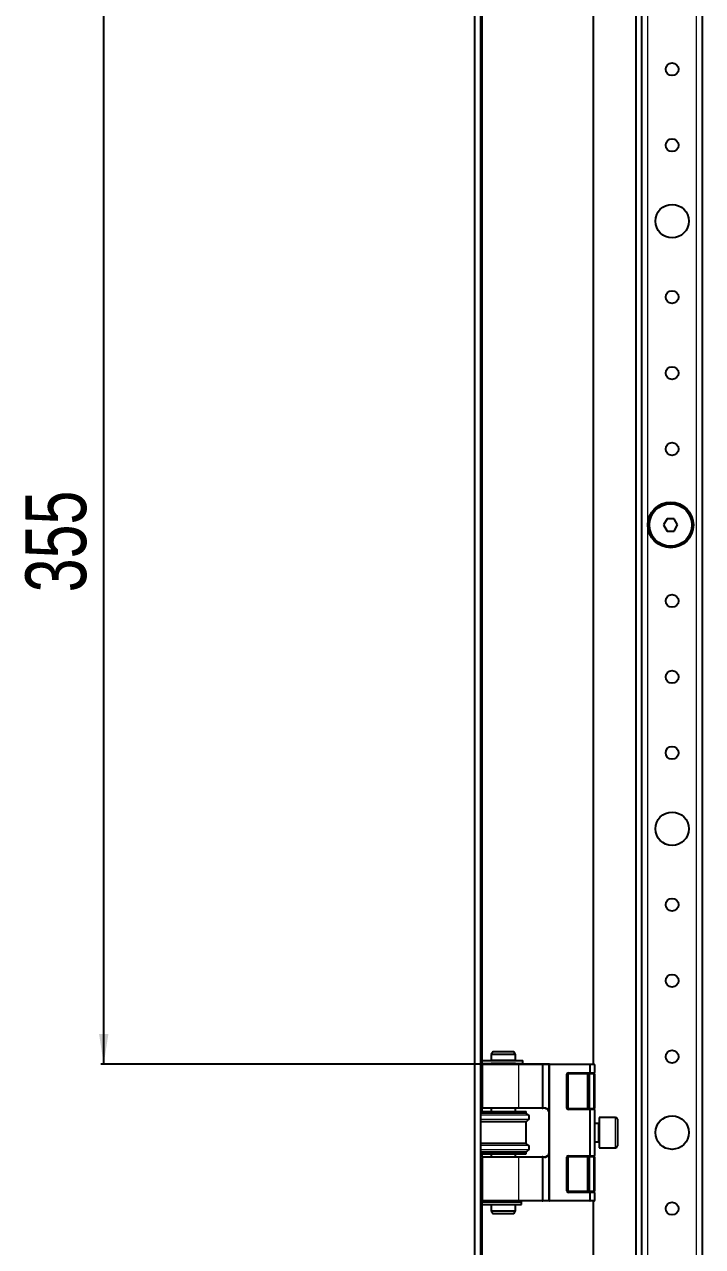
# Model space of a CAD drawing. Header units: millimetres. Extents: x -902 to 2905, y -1229 to 1219.
# Drawn here: x -902.2 to -679.2, y -360.6 to 41.6 of the extents above; entities that cross this region are included whole.
import ezdxf

# ---------------------------------------------------------------- set-up
doc = ezdxf.new("R2010")
doc.units = ezdxf.units.MM
doc.layers.add('FORMAT', color=7, linetype='Continuous')
doc.styles.add('SLDTEXTSTYLE0', font='TXT', dxfattribs={"width": 0.75})
doc.dimstyles.new('SLDDIMSTYLE0', dxfattribs={"dimtxt": 20, "dimasz": 10, "dimexe": 0, "dimexo": 0.0625, "dimgap": 5, "dimtad": 2, "dimdec": 1, "dimrnd": 1e-09, "dimzin": 12, "dimdsep": 46, "dimtxsty": 'SLDTEXTSTYLE0', "dimsah": 1, "dimcen": 0.09, "dimadec": 0, "dimazin": 3, "dimtfac": 1, "dimtofl": 0, "dimtmove": 0, "dimatfit": 3, "dimfxl": 0, "dimfrac": 2, "dimtolj": 1, "dimtzin": 12, "dimarcsym": 0})

# ---------------------------------------------------------------- blocks, each defined once
blk = doc.blocks.new('_D_7')
at = {"layer": 'FORMAT'}
for p, q in [((-729.47, 54.38), (-877.16, 54.38)), ((-876.16, -300.62), (-876.16, 54.38)), ((-729.47, -300.62), (-877.16, -300.62))]:
    blk.add_line(p, q, dxfattribs=at)
for points in [[(-876.16, 54.38), (-877.7, 44.38), (-874.62, 44.38)], [(-876.16, -300.62), (-874.62, -290.62), (-877.7, -290.62)]]:
    blk.add_solid(points, dxfattribs=at)
at = {"layer": 'FORMAT', "insert": (-901.94, -145.28), "char_height": 20, "attachment_point": 1, "rotation": 90, "style": 'SLDTEXTSTYLE0'}
blk.add_mtext('355', dxfattribs=at)

msp = doc.modelspace()

# ---------------------------------------------------------------- linework, layer by layer
at = {"color": 7, "linetype": 'Continuous', "lineweight": 25}
for p, q in [((-754.16, 454.38), (-754.16, -700.62)), ((-752.16, 454.38), (-752.16, -700.62)), ((-701.16, 422.88), (-701.16, -669.12)), ((-699.16, -640.62), (-699.16, 394.38)), ((-679.16, -640.62), (-679.16, 394.38)), ((-715.16, 54.38), (-715.16, -300.62)), ((-690.81, -121.12), (-691.97, -123.12)), ((-691.97, -123.12), (-690.81, -125.12)), ((-688.5, -121.12), (-690.81, -121.12)), ((-687.35, -123.12), (-688.5, -121.12)), ((-688.5, -125.12), (-687.35, -123.12)), ((-690.81, -125.12), (-688.5, -125.12)), ((-748.08, -296.37), (-748.66, -297.37)), ((-748.66, -297.37), (-748.66, -299.37)), ((-745.19, -297.37), (-748.66, -297.37)), ((-748.08, -296.37), (-745.11, -296.37)), ((-740.66, -297.37), (-745.19, -297.37)), ((-745.11, -296.37), (-741.24, -296.37)), ((-740.66, -297.37), (-741.24, -296.37)), ((-740.66, -299.37), (-740.66, -297.37)), ((-751.81, -299.42), (-751.81, -300.32)), ((-751.81, -299.42), (-738.34, -299.42)), ((-751.81, -300.32), (-738.34, -300.32)), ((-751.66, -300.82), (-751.66, -314.92)), ((-751.46, -300.62), (-739.85, -300.62)), ((-740.66, -299.37), (-748.66, -299.37)), ((-748.66, -300.37), (-748.66, -300.62)), ((-740.66, -300.37), (-748.66, -300.37)), ((-748.16, -299.37), (-748.16, -299.42)), ((-748.16, -300.32), (-748.16, -300.37)), ((-741.16, -299.42), (-741.16, -299.37)), ((-741.16, -300.37), (-741.16, -300.32)), ((-740.66, -300.62), (-740.66, -300.37)), ((-739.85, -300.62), (-731.96, -300.62)), ((-738.34, -299.42), (-738.29, -299.42)), ((-738.34, -300.32), (-738.29, -300.32)), ((-738.29, -300.32), (-738.29, -299.42)), ((-731.68, -300.62), (-731.96, -300.62)), ((-731.68, -300.62), (-729.46, -300.62)), ((-729.66, -345.42), (-729.66, -300.82)), ((-729.46, -300.62), (-716.24, -300.62)), ((-716.24, -300.62), (-714.86, -300.62)), ((-716.16, -303.32), (-716.16, -300.82)), ((-714.66, -300.82), (-714.66, -303.32)), ((-723.66, -303.92), (-723.66, -315.02)), ((-716.28, -303.62), (-723.36, -303.62)), ((-716.66, -303.92), (-716.66, -315.02)), ((-714.96, -303.62), (-716.28, -303.62)), ((-714.66, -303.92), (-714.66, -303.32)), ((-714.66, -303.92), (-714.66, -315.02)), ((-752.16, -316.12), (-737.16, -316.12)), ((-737.16, -316.72), (-752.16, -316.72)), ((-739.85, -315.12), (-751.46, -315.12)), ((-748.66, -315.12), (-748.66, -316.12)), ((-740.66, -316.12), (-740.66, -315.12)), ((-731.96, -315.12), (-739.85, -315.12)), ((-737.16, -316.72), (-737.16, -316.12)), ((-736.46, -317.4), (-737.16, -316.72)), ((-731.96, -315.12), (-731.68, -315.12)), ((-731.16, -315.12), (-731.68, -315.12)), ((-723.36, -315.32), (-716.28, -315.32)), ((-716.28, -315.32), (-714.96, -315.32)), ((-716.16, -330.62), (-716.16, -315.62)), ((-714.66, -315.62), (-714.66, -315.02)), ((-714.66, -315.62), (-714.66, -330.62)), ((-737.16, -319.52), (-752.16, -319.52)), ((-737.16, -319.52), (-736.46, -318.83)), ((-737.16, -326.72), (-737.16, -319.52)), ((-713.41, -320.12), (-714.66, -320.12)), ((-707.76, -318.12), (-713.16, -318.12)), ((-713.16, -318.12), (-713.16, -323.12)), ((-707.16, -318.72), (-707.16, -323.12)), ((-713.16, -323.12), (-713.16, -328.12)), ((-707.16, -323.12), (-707.16, -327.52)), ((-737.16, -326.72), (-752.16, -326.72)), ((-737.16, -329.52), (-752.16, -329.52)), ((-736.46, -327.4), (-737.16, -326.72)), ((-737.16, -329.52), (-736.46, -328.83)), ((-737.16, -330.12), (-737.16, -329.52)), ((-714.66, -326.12), (-713.41, -326.12)), ((-713.16, -328.12), (-707.76, -328.12)), ((-752.16, -330.12), (-737.16, -330.12)), ((-751.66, -331.32), (-751.66, -345.42)), ((-751.46, -331.12), (-739.85, -331.12)), ((-748.66, -330.12), (-748.66, -331.12)), ((-740.66, -331.12), (-740.66, -330.12)), ((-739.85, -331.12), (-731.96, -331.12)), ((-731.68, -331.12), (-731.96, -331.12)), ((-731.68, -331.12), (-731.16, -331.12)), ((-723.66, -331.22), (-723.66, -342.32)), ((-716.28, -330.92), (-723.36, -330.92)), ((-716.66, -331.22), (-716.66, -342.32)), ((-714.96, -330.92), (-716.28, -330.92)), ((-714.66, -331.22), (-714.66, -330.62)), ((-714.66, -331.22), (-714.66, -342.32)), ((-751.81, -345.92), (-751.81, -346.82)), ((-751.81, -345.92), (-738.82, -345.92)), ((-739.85, -345.62), (-751.46, -345.62)), ((-748.66, -345.62), (-748.66, -345.87)), ((-740.66, -345.87), (-748.66, -345.87)), ((-748.16, -345.87), (-748.16, -345.92)), ((-741.16, -345.92), (-741.16, -345.87)), ((-740.66, -345.87), (-740.66, -345.62)), ((-731.96, -345.62), (-739.85, -345.62)), ((-738.82, -345.92), (-738.74, -345.92)), ((-738.74, -346.82), (-738.74, -345.92)), ((-738.74, -345.92), (-738.72, -345.92)), ((-738.72, -346.82), (-738.72, -345.92)), ((-731.96, -345.62), (-731.68, -345.62)), ((-729.46, -345.62), (-731.68, -345.62)), ((-716.24, -345.62), (-729.46, -345.62)), ((-723.36, -342.62), (-716.28, -342.62)), ((-716.28, -342.62), (-714.96, -342.62)), ((-714.86, -345.62), (-716.24, -345.62)), ((-716.16, -345.42), (-716.16, -342.92)), ((-715.16, -345.62), (-715.16, -550.62)), ((-714.66, -342.92), (-714.66, -342.32)), ((-714.66, -342.92), (-714.66, -345.42)), ((-751.81, -346.82), (-738.82, -346.82)), ((-748.66, -346.87), (-748.66, -348.87)), ((-740.66, -346.87), (-748.66, -346.87)), ((-748.66, -348.87), (-748.08, -349.87)), ((-748.66, -348.87), (-740.66, -348.87)), ((-748.16, -346.82), (-748.16, -346.87)), ((-741.24, -349.87), (-748.08, -349.87)), ((-741.24, -349.87), (-740.66, -348.87)), ((-741.16, -346.87), (-741.16, -346.82)), ((-740.66, -348.87), (-740.66, -346.87)), ((-738.82, -346.82), (-738.74, -346.82)), ((-738.74, -346.82), (-738.72, -346.82))]:
    msp.add_line(p, q, dxfattribs=at)
at = {"color": 8, "linetype": 'Continuous', "lineweight": 18}
for p, q in [((-697.16, -640.62), (-697.16, 394.38)), ((-681.16, -640.62), (-681.16, 394.38)), ((-751.56, -299.42), (-751.56, 53.18)), ((-739.71, -300.82), (-751.66, -300.82)), ((-751.56, -300.64), (-751.56, -300.32)), ((-739.71, -300.82), (-739.71, -314.92)), ((-731.82, -300.82), (-739.71, -300.82)), ((-738.34, -299.42), (-738.34, -300.32)), ((-731.82, -314.92), (-731.82, -300.82)), ((-731.68, -300.82), (-731.82, -300.82)), ((-731.68, -300.82), (-731.68, -300.62)), ((-731.68, -300.82), (-731.68, -314.92)), ((-729.66, -300.82), (-731.68, -300.82)), ((-729.66, -300.82), (-729.46, -300.82)), ((-729.46, -300.62), (-729.46, -300.82)), ((-729.46, -300.82), (-729.46, -345.42)), ((-716.16, -300.82), (-729.46, -300.82)), ((-714.66, -300.82), (-716.16, -300.82)), ((-723.96, -315.02), (-723.96, -303.92)), ((-723.96, -303.92), (-723.66, -303.92)), ((-723.66, -303.92), (-723.36, -303.92)), ((-723.36, -303.32), (-716.16, -303.32)), ((-723.36, -303.32), (-723.36, -303.62)), ((-723.36, -303.62), (-723.36, -303.92)), ((-716.96, -303.92), (-723.36, -303.92)), ((-723.36, -303.92), (-723.36, -315.02)), ((-716.96, -303.62), (-716.96, -303.92)), ((-716.96, -303.92), (-716.66, -303.92)), ((-716.96, -315.02), (-716.96, -303.92)), ((-716.66, -303.92), (-716.36, -303.92)), ((-716.36, -303.62), (-716.36, -303.92)), ((-714.96, -303.92), (-716.36, -303.92)), ((-716.36, -303.92), (-716.36, -315.02)), ((-716.16, -303.32), (-714.66, -303.32)), ((-714.96, -303.62), (-714.96, -303.92)), ((-714.66, -303.92), (-714.96, -303.92)), ((-714.96, -315.02), (-714.96, -303.92)), ((-736.46, -317.4), (-752.16, -317.4)), ((-751.66, -314.92), (-739.71, -314.92)), ((-751.56, -316.12), (-751.56, -315.09)), ((-739.71, -314.92), (-731.82, -314.92)), ((-731.68, -314.92), (-731.82, -314.92)), ((-731.68, -315.12), (-731.68, -314.92)), ((-731.68, -314.92), (-731.16, -314.92)), ((-731.16, -315.12), (-731.16, -314.92)), ((-723.66, -315.02), (-723.96, -315.02)), ((-723.36, -315.02), (-723.66, -315.02)), ((-723.36, -315.02), (-716.96, -315.02)), ((-723.36, -315.02), (-723.36, -315.32)), ((-723.36, -315.32), (-723.36, -315.62)), ((-716.16, -315.62), (-723.36, -315.62)), ((-716.96, -315.02), (-716.96, -315.32)), ((-716.66, -315.02), (-716.96, -315.02)), ((-716.36, -315.02), (-716.66, -315.02)), ((-716.36, -315.02), (-714.96, -315.02)), ((-716.36, -315.02), (-716.36, -315.32)), ((-714.66, -315.62), (-716.16, -315.62)), ((-714.96, -315.02), (-714.96, -315.32)), ((-714.96, -315.02), (-714.66, -315.02)), ((-736.46, -318.83), (-752.16, -318.83)), ((-713.41, -326.12), (-713.41, -320.12)), ((-707.76, -323.12), (-707.76, -318.12)), ((-707.76, -328.12), (-707.76, -323.12)), ((-736.46, -327.4), (-752.16, -327.4)), ((-736.46, -328.83), (-752.16, -328.83)), ((-739.71, -331.32), (-751.66, -331.32)), ((-751.56, -331.14), (-751.56, -330.12)), ((-739.71, -331.32), (-739.71, -345.42)), ((-731.82, -331.32), (-739.71, -331.32)), ((-731.82, -345.42), (-731.82, -331.32)), ((-731.82, -331.32), (-731.68, -331.32)), ((-731.68, -331.32), (-731.68, -331.12)), ((-731.68, -331.32), (-731.68, -345.42)), ((-731.16, -331.32), (-731.68, -331.32)), ((-731.16, -331.32), (-731.16, -331.12)), ((-723.96, -342.32), (-723.96, -331.22)), ((-723.96, -331.22), (-723.66, -331.22)), ((-723.66, -331.22), (-723.36, -331.22)), ((-723.36, -330.62), (-716.16, -330.62)), ((-723.36, -330.92), (-723.36, -330.62)), ((-723.36, -330.92), (-723.36, -331.22)), ((-716.96, -331.22), (-723.36, -331.22)), ((-723.36, -331.22), (-723.36, -342.32)), ((-716.96, -330.92), (-716.96, -331.22)), ((-716.96, -331.22), (-716.66, -331.22)), ((-716.96, -342.32), (-716.96, -331.22)), ((-716.66, -331.22), (-716.36, -331.22)), ((-716.36, -331.22), (-716.36, -330.92)), ((-714.96, -331.22), (-716.36, -331.22)), ((-716.36, -331.22), (-716.36, -342.32)), ((-716.16, -330.62), (-714.66, -330.62)), ((-714.96, -331.22), (-714.96, -330.92)), ((-714.96, -331.22), (-714.66, -331.22)), ((-714.96, -342.32), (-714.96, -331.22)), ((-751.66, -345.42), (-739.71, -345.42)), ((-751.56, -345.92), (-751.56, -345.59)), ((-739.71, -345.42), (-731.82, -345.42)), ((-738.82, -345.92), (-738.82, -346.82)), ((-731.82, -345.42), (-731.68, -345.42)), ((-731.68, -345.62), (-731.68, -345.42)), ((-731.68, -345.42), (-729.66, -345.42)), ((-729.46, -345.42), (-729.66, -345.42)), ((-729.46, -345.42), (-716.16, -345.42)), ((-729.46, -345.42), (-729.46, -345.62)), ((-723.96, -342.32), (-723.66, -342.32)), ((-723.66, -342.32), (-723.36, -342.32)), ((-723.36, -342.32), (-716.96, -342.32)), ((-723.36, -342.32), (-723.36, -342.62)), ((-723.36, -342.92), (-723.36, -342.62)), ((-716.16, -342.92), (-723.36, -342.92)), ((-716.96, -342.32), (-716.96, -342.62)), ((-716.96, -342.32), (-716.66, -342.32)), ((-716.66, -342.32), (-716.36, -342.32)), ((-716.36, -342.62), (-716.36, -342.32)), ((-716.36, -342.32), (-714.96, -342.32)), ((-714.66, -342.92), (-716.16, -342.92)), ((-716.16, -345.42), (-714.66, -345.42)), ((-714.96, -342.62), (-714.96, -342.32)), ((-714.96, -342.32), (-714.66, -342.32)), ((-751.56, -549.42), (-751.56, -346.82))]:
    msp.add_line(p, q, dxfattribs=at)
at = {"color": 7, "linetype": 'Continuous', "lineweight": 25}
for centre, radius in [((-689.16, 26.88), 2.1), ((-689.16, 1.88), 2.1), ((-689.16, -23.12), 5.5), ((-689.16, -48.12), 2.1), ((-689.16, -73.12), 2.1), ((-689.16, -98.12), 2.1), ((-689.66, -123.12), 7.5), ((-689.66, -123.12), 7), ((-689.16, -148.12), 2.1), ((-689.16, -173.12), 2.1), ((-689.16, -198.12), 2.1), ((-689.16, -223.12), 5.5), ((-689.16, -248.12), 2.1), ((-689.16, -273.12), 2.1), ((-689.16, -298.12), 2.1), ((-689.16, -323.12), 5.5), ((-689.16, -348.12), 2.1)]:
    msp.add_circle(centre, radius, dxfattribs=at)
for centre, radius, start, end in [((-751.46, -300.82), 0.2, 90, 180), ((-729.46, -300.82), 0.2, 90, 180), ((-714.86, -300.82), 0.2, 0, 90), ((-723.36, -303.92), 0.3, 90, 180), ((-716.36, -303.92), 0.3, 90, 180), ((-714.96, -303.32), 0.3, 270, 0), ((-751.46, -314.92), 0.2, 180, 270), ((-737.16, -318.12), 1, 314.427, 45.573), ((-731.16, -316.62), 1.5, 0, 90), ((-723.36, -315.02), 0.3, 180, 270), ((-716.36, -315.02), 0.3, 180, 270), ((-714.96, -315.62), 0.3, 0, 90), ((-713.41, -319.87), 0.25, 270, 0), ((-707.76, -318.72), 0.6, 0, 90), ((-737.16, -328.12), 1, 314.427, 45.573), ((-731.16, -329.62), 1.5, 270, 0), ((-713.41, -326.37), 0.25, 0, 90), ((-707.76, -327.52), 0.6, 270, 0), ((-751.46, -331.32), 0.2, 90, 180), ((-723.36, -331.22), 0.3, 90, 180), ((-716.36, -331.22), 0.3, 90, 180), ((-714.96, -330.62), 0.3, 270, 0), ((-751.46, -345.42), 0.2, 180, 270), ((-729.46, -345.42), 0.2, 180, 270), ((-723.36, -342.32), 0.3, 180, 270), ((-716.36, -342.32), 0.3, 180, 270), ((-714.96, -342.92), 0.3, 0, 90), ((-714.86, -345.42), 0.2, 270, 0)]:
    msp.add_arc(centre, radius, start, end, dxfattribs=at)
at = {"color": 8, "linetype": 'Continuous', "lineweight": 18}
for centre, radius, start, end in [((-739.89, -300.79), 0.179, 351.9505, 78.5782), ((-731.99, -300.79), 0.179, 351.9505, 78.5782), ((-723.36, -303.92), 0.6, 90, 180), ((-739.89, -314.94), 0.179, 281.4218, 8.0495), ((-731.99, -314.94), 0.179, 281.4218, 8.0495), ((-731.16, -316.62), 1.7, 28.0725, 90), ((-723.36, -315.02), 0.6, 180, 270), ((-739.89, -331.29), 0.179, 351.9505, 78.5782), ((-731.99, -331.29), 0.179, 351.9505, 78.5782), ((-731.16, -329.62), 1.7, 270, 331.9275), ((-723.36, -331.22), 0.6, 90, 180), ((-739.89, -345.44), 0.179, 281.4218, 8.0495), ((-731.99, -345.44), 0.179, 281.4218, 8.0495), ((-723.36, -342.32), 0.6, 180, 270)]:
    msp.add_arc(centre, radius, start, end, dxfattribs=at)
at = {"color": 7, "linetype": 'Continuous', "lineweight": 25}
for centre, major_axis, start_param, end_param in [((-716.24, -300.82), (0, 0.2), 4.712389, 6.283185), ((-716.28, -303.32), (0, 0.3), 3.141593, 4.712389), ((-716.28, -315.62), (0, 0.3), 4.712389, 6.283185), ((-716.28, -330.62), (0, 0.3), 3.141593, 4.712389), ((-716.28, -342.92), (0, 0.3), 4.712389, 6.283185), ((-716.24, -345.42), (0, 0.2), 3.141593, 4.712389)]:
    msp.add_ellipse(centre, major_axis=major_axis, ratio=0.414214, start_param=start_param, end_param=end_param, dxfattribs=at)

# ---------------------------------------------------------------- dimensions: what is measured, and where the dimension line sits
at = {"layer": 'FORMAT'}
dim = msp.add_linear_dim(base=(-876.16, 54.38), p1=(-729.46, -300.62), p2=(-729.46, 54.38), angle=90, dimstyle='SLDDIMSTYLE0', dxfattribs=at)
dim.commit()
dim.dimension.update_dxf_attribs({"geometry": '_D_7', "text_midpoint": (-876.16, -123.12), "dimtype": 160})

doc.saveas('drawing.dxf')
